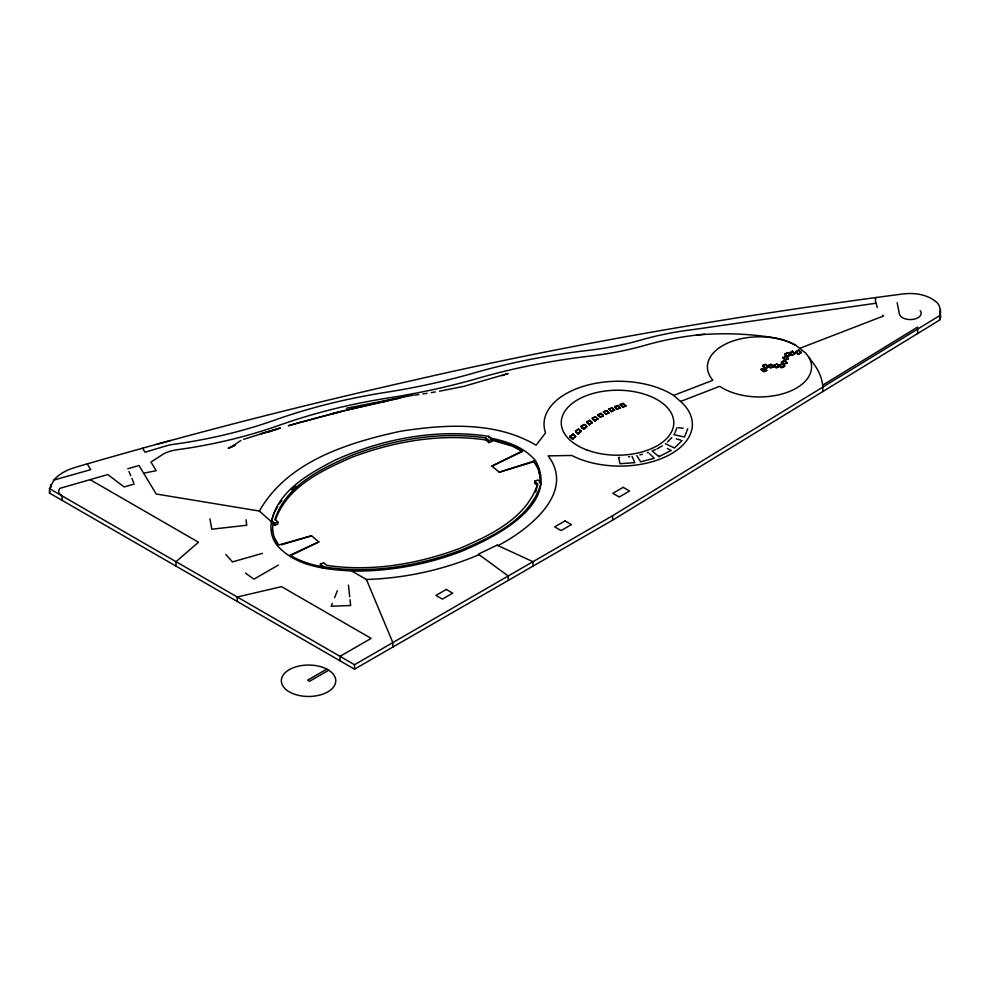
<?xml version="1.0" encoding="UTF-8"?>
<svg xmlns="http://www.w3.org/2000/svg" width="990" height="990" viewBox="0 0 990 990"><rect width="100%" height="100%" fill="white"/><g stroke="black" fill="none" stroke-linecap="round" stroke-linejoin="round"><path stroke-width="1.49" d="M875.568 297.978L875.519 301.579L877.363 307.519M272.547 530.504L272.931 523.079L259.38 511.05L156.185 493.998L139.021 465.523L127.809 468.753M539.686 482.885C540.899 475.175 538.77 467.144 533.994 461.006L499.269 472.23L491.931 466.142L522.51 450.796L512.3 445.45L491.708 439.424M271.594 520.901C269.849 529.415 271.718 538.585 277.163 545.416C296.295 567.072 327.492 569.782 354.507 571.057C390.778 571.317 426.95 564.374 460.87 551.628C492.896 538.164 560.959 505.172 535.442 460.56C524.081 447.121 507.004 441.255 490.273 438.075M687.778 428.645L684.511 437.023L673.905 434.672L674.549 433.769M271.446 521.767C277.819 490.644 309.524 473.269 335.548 459.88C383.192 438.644 436.912 428.423 488.812 436.38L492.141 439.337L492.141 441.367L488.887 442.617L485.892 439.968C441.342 433.286 395.542 441.132 353.566 456.613C323 469.706 286.914 486.486 275.344 520.233M676.999 427.631L675.069 432.642M49.5 488.627L53.868 480.063A48.597 28.054 0 0 1 70.104 469.124L77.406 466.736C188.756 434.288 301.183 405.591 414.315 380.049C575.363 342.986 738.342 315.426 902.187 294.067C913.436 292.57 925.811 293.968 935.08 300.997C941.936 305.452 940.277 313.409 939.584 320.104L612.637 520.146L354.519 669.178L49.5 493.082L49.5 488.627L354.519 664.723L612.637 515.691L939.584 315.662M49.5 493.082L49.921 491.424M939.584 320.104L940.5 317.085L940.488 309.561M272.015 519.577L273.685 514.231M541.245 484.271L541.245 482.922L537.941 479.989L534.674 481.227L537.657 483.863C526.668 518.376 489.926 535.466 459.051 548.695C417.062 564.176 371.25 572.022 326.675 565.34L323.693 562.704L320.451 563.929L320.451 565.958L322.257 567.555L322.257 566.874C311.033 564.646 299.846 561.268 290.082 555.18L318.854 541.889L311.516 535.8L278.611 544.983L274.23 537.372M535.714 492.079L537.657 483.863M541.233 483.021C530.591 518.884 492.649 536.691 460.87 550.267C417.396 566.33 369.889 574.175 323.792 566.886L320.451 563.929M332.306 603.405L331.18 606.226L350.67 605.521L350.039 599.692M334.558 597.774L337.367 590.721M259.38 511.05C287.508 461.303 348.035 442.679 400.542 431.244C445.364 424.314 495.644 421.171 536.085 445.228L545.552 432.865A74.386 42.954 0 0 1 584.805 385.89A74.386 42.954 0 0 1 673.621 395.418L712.874 380.259L711.612 378.7A52.074 30.071 0 0 1 730.076 342.07A52.074 30.071 0 0 1 795.898 345.386L805.934 353.282L814.399 364.827A109.308 63.1 0 0 1 822.777 387.127M274.094 512.894L277.683 506.484M671.814 437.58L667.47 442.047M279.118 503.922L281.853 500.519M682.135 440.5L674.512 447.987L665.292 443.668M572.604 439.362L575.574 436.442L572.604 438.384L572.604 439.362L570.03 437.221L570.03 436.157L573 434.115L575.574 436.343L573 434.115M570.03 437.221L573 434.313M291.666 489.852L295.862 485.855M578.185 434.016L581.155 431.256L578.581 429.029L575.598 430.848L575.598 431.875L578.185 434.016L575.598 430.848M575.598 431.875L578.581 429.029M582.157 426.257L584.15 424.475L581.179 426.071L581.179 427.061C582.838 431.826 590.312 425.985 584.15 424.475M589.335 424.858L592.305 422.582L589.718 420.366L586.748 421.839L589.335 424.858L586.748 421.839M586.748 422.705L589.718 420.366M235.261 445.215L231.784 446.738L240.929 440.401M594.903 420.948L597.873 418.918L595.299 416.691L592.329 418.065L594.903 420.948L592.329 418.065M592.329 418.795L595.299 416.691M578.185 433.075L581.155 431.256M597.898 414.649L598.034 415.392A95.547 43.374 68.9 0 1 600.336 417.31L603.455 415.726L600.485 416.864L597.898 414.649L600.868 413.387L603.281 415.577A114.048 51.765 68.9 0 0 601.388 413.969L600.868 413.387M597.898 415.28L600.868 413.56M278.376 565.055L253.96 579.15L245.421 573.086M662.322 445.846L656.927 448.953M326.762 669.129L307.593 680.204L309.511 681.306L328.692 670.242M795.688 352.069L798.658 350.052L795.688 352.069L798.262 354.296L801.244 352.626L798.658 350.052M231.784 446.738L235.224 444.881L228.306 448.26L230.621 447.245M789.525 353.17L792.495 351.19L789.525 353.17L792.111 355.447L795.081 353.851L792.495 351.19M606.053 414.327L609.023 412.743L606.449 410.516L603.479 411.667L603.776 412.409A94.594 42.941 68.9 0 1 605.868 414.167L603.479 411.667M583.754 429.202L583.754 428.286L586.724 426.702M787.632 352.539L784.662 354.445C786.184 358.937 793.844 354.68 787.632 352.539L784.662 354.445M603.479 412.174L606.449 410.64L609.023 412.805M785.169 356.808L785.788 356.066L782.818 357.959L785.404 360.212L788.374 358.726L785.788 356.066M589.335 424.067L592.305 422.582M787.013 362.971L784.043 364.394L781.457 362.204L784.439 360.311L787.013 362.971L784.439 360.311M318.854 541.889L290.082 555.86L290.082 555.18M491.931 466.142L522.51 451.477L512.3 446.131L491.708 440.104M611.634 411.58L614.604 409.971L612.018 407.744L609.048 408.895L611.634 411.58L609.048 408.895M781.457 362.204L783.362 361.313M780.764 364.926L782.1 363.788L779.13 364.926L779.13 365.681C780.714 369.753 788.25 366.053 782.1 363.788M609.048 409.427L612.018 408.078L614.604 410.293M594.903 420.292L597.873 418.918M798.262 354.296L801.244 352.279M774.91 365.199L773.635 365.768L776.606 363.936C782.669 366.498 775.306 369.629 773.635 365.768M789.525 352.514L792.111 354.742L795.081 353.418M655.516 449.559L652.125 451.032L658.994 456.637L671.133 450.462L667.359 448.482M784.662 353.814L787.248 356.041L790.218 354.767M768.116 365.83L771.086 364.543L773.66 366.77L770.69 368.057L768.116 365.83L771.086 364.134L773.66 366.77M768.29 367.092C766.211 370.743 759.021 364.308 765.716 364.407L768.29 367.092L765.716 364.407M479.073 554.648C443.557 569.894 405.034 578.271 366.411 579.484L351.537 570.896M782.818 357.303L785.404 359.531L788.374 358.293M763.08 368.763L764.627 368.837M764.614 365.285L762.807 366.028M766.656 370.569L763.674 371.757L761.1 369.53L764.07 367.946L766.656 370.569L764.849 369.022M781.457 361.499L784.043 363.726L787.013 362.538M272.931 523.079L274.663 525.306L277.905 524.094L277.905 522.052L274.948 519.428C285.924 484.914 322.678 467.812 353.566 454.583C395.542 439.102 441.342 431.256 485.892 437.927L488.887 440.587L492.141 439.337M614.629 406.605L617.599 405.454L620.173 407.682L617.203 409.291L614.629 406.605L617.203 409.291M620.198 404.502L623.168 403.351L625.754 405.578L625.754 406.284L622.784 407.175L620.198 404.502L622.784 407.175M614.629 407.063L617.599 405.912L620.173 408.14M611.634 411.122L614.604 409.971M617.203 408.833L620.173 407.682M622.784 406.729L625.754 405.578M606.053 413.894L609.023 412.743M800.229 348.158L883.612 315.959L882.746 315.216M761.1 369.53L762.869 368.849M762.733 365.558L765.32 367.785L768.29 366.634M497.166 545.119L497.995 545.589C527.62 530.355 576.304 492.822 548.126 455.883L571.75 455.462A72.381 41.79 0 0 0 667.186 455.994A72.381 41.79 0 0 0 680.576 401.445L719.779 386.298L720.732 386.954A52.074 30.071 0 0 0 786.035 392.745A52.074 30.071 0 0 0 808.607 356.895M768.116 365.285L770.69 367.513L773.66 366.362M761.1 369.084L763.674 371.312L766.656 370.161M773.635 365.075L776.21 367.302L779.179 366.164M779.13 364.926L781.704 367.154L784.674 366.015M320.451 565.958L321.824 565.439M501.868 375.693L508.031 373.539L463.852 386.335L439.486 391.211M271.446 520.406L274.663 523.277L277.905 522.052M647.299 452.801L648.264 452.442M268.797 431.912L280.38 428.002L261.904 433.571M243.614 439.35L265.815 432.358M620.198 405.046L621.039 404.774M622.017 404.477L623.613 404.477M275.752 429.375L271.112 430.749M499.269 472.23L533.994 461.674L538.374 469.297L540.057 476.834M266.508 432.16L270.295 431.021L261.323 433.707M281.469 544.809L311.516 535.8M301.69 421.851L288.313 425.737L339.62 411.667L399.873 398.153M134.219 484.048L124.121 486.956L107.749 474.544L59.747 488.404A11.41 6.596 0 0 0 62.011 495.854L62.011 500.309M262.362 553.361L232.464 561.912L225.856 554.499M53.868 480.063L90.684 469.656L87.219 463.902M401.024 397.522L402.794 397.015M301.938 421.901L345.3 410.516M156.618 444.312L170.688 440.5M336.922 412.595L332.157 413.808L338.679 412.162M338.122 412.298L340.511 411.692M346.5 410.219L374.257 403.71M377.92 402.645L371.25 404.205L399.49 397.844M639.849 454.893L642.374 454.299M375.47 403.437L379.121 402.621M380.333 402.348L385.197 401.272L380.643 402.051M143.649 473.195L156.16 470.683L150.963 462.045L163.103 454.2A28.166 16.261 0 0 1 176.764 449.819L187.89 448.198A356.697 205.932 0 0 0 279.687 425.131A414.996 239.592 0 0 1 341.711 407.026L350.955 404.947A415.268 239.753 0 0 1 388.81 397.893A484.234 279.576 0 0 0 478.294 378.229A448.594 258.996 0 0 1 590.696 356.004L595.324 355.435A220.498 127.302 0 0 0 641.136 346.401L650.418 343.827A207.034 119.53 0 0 1 696.898 335.028L704.83 334.15M346.438 408.251L413.238 395.146M431.244 392.634L435.365 391.929M422.953 393.946L427.098 393.29M628.489 456.897L629.665 456.712M875.841 303.237L694.918 329.348A217.082 125.334 0 0 0 641.037 339.991A210.449 121.498 0 0 1 588.617 350.336A458.209 264.553 0 0 0 473.888 373.02A474.742 274.094 0 0 1 386.088 392.3A424.599 245.136 0 0 0 274.527 420.156A346.896 200.277 0 0 1 176.616 443.916A38.214 22.065 0 0 0 164.513 446.379L145.035 452.22L142.622 448.223M414.624 395.159L418.795 394.552M619.517 457.442L618.589 457.442L620.062 463.716L634.875 462.677L632.016 456.341M678.546 427.767L683.162 428.212M676.232 438.83L680.662 440.08M300.304 561.219L307.259 563.632M291.01 556.529L293.671 557.865M90.09 479.643L198.495 542.235L176.022 561.677L176.022 566.119M589.718 420.527L592.305 422.693M578.581 429.214L581.155 431.355M595.299 416.852L597.873 419.005M584.15 424.636L586.724 426.789M784.674 366.436L782.1 364.295M778.14 365.743L776.606 363.936M801.244 352.626L798.658 350.386M625.074 405.702L625.754 406.284M795.688 351.425L798.262 353.653M581.179 426.071L583.754 428.286M570.03 436.157L572.604 438.384M673.621 395.418L680.576 401.445M790.218 355.2L787.632 352.91M792.495 351.574L793.72 352.663M537.657 485.904L534.674 483.269L534.674 481.227M322.257 566.874L323.792 568.248L323.792 566.886M649.279 453.42L654.353 458.283L640.617 461.835L636.842 455.598M277.324 543.782L274.23 538.053L272.547 529.823M128.972 471.537L130.717 475.707M131.893 478.492L133.638 482.662M366.411 579.484L392.844 642.597L392.844 647.052M939.869 311.999L940.5 317.085M897.163 302.668L899.403 313.991A10.927 6.311 0 0 0 913.238 319.337A10.927 6.311 0 0 0 920.168 310.6M209.905 518.822L211.848 529.217L246.72 525.232L246.077 519.738M348.455 585.127L349.718 596.784M917.606 333.556L917.606 327.071L822.777 385.085L822.777 391.582M792.111 354.742L792.111 355.447M787.248 356.041L787.248 356.734M785.404 359.531L785.404 360.212M784.043 363.726L784.043 364.394M781.704 367.154L781.704 367.822M776.21 367.302L776.21 367.946M658.994 455.957L658.994 456.637M623.168 403.351L623.168 404.118M612.637 515.691L612.637 520.146M533.994 461.006L533.994 461.674M532.954 566.156L532.954 561.701L497.079 545.168L478.368 554.128L508.192 575.994L508.192 580.449M488.812 436.38L488.812 437.741M488.887 440.587L488.887 442.617M485.892 437.927L485.892 439.968M354.519 664.723L354.519 669.178M340.015 660.813L340.015 656.358L371.151 638.377L281.556 586.649L237.229 597.007L237.229 601.462M274.663 523.277L274.663 525.306M50.886 484.605L50.886 487.575M696.898 335.028A181.356 104.705 0 0 1 773.041 337.59A51.072 29.477 0 0 1 795.898 345.386M788.374 358.726A200.537 91.031 68.9 0 1 785.788 356.487M446.292 589.458L435.934 595.436L442.344 599.123L452.69 593.146L446.292 589.458M565.043 520.901L554.685 526.878L561.082 530.578L571.44 524.589L565.043 520.901M623.18 487.328L612.822 493.305L619.22 497.005L629.578 491.028L623.18 487.328M327.789 669.648L325.116 668.287A27.213 15.704 0 0 0 281.989 677.358A27.213 15.704 0 0 0 314.436 696.094A27.213 15.704 0 0 0 330.14 671.195L327.789 669.648M586.785 449.93A56.282 32.497 0 0 0 673.72 424.463A56.282 32.497 0 0 0 592.057 393.735A56.282 32.497 0 0 0 586.785 449.93"/></g></svg>
